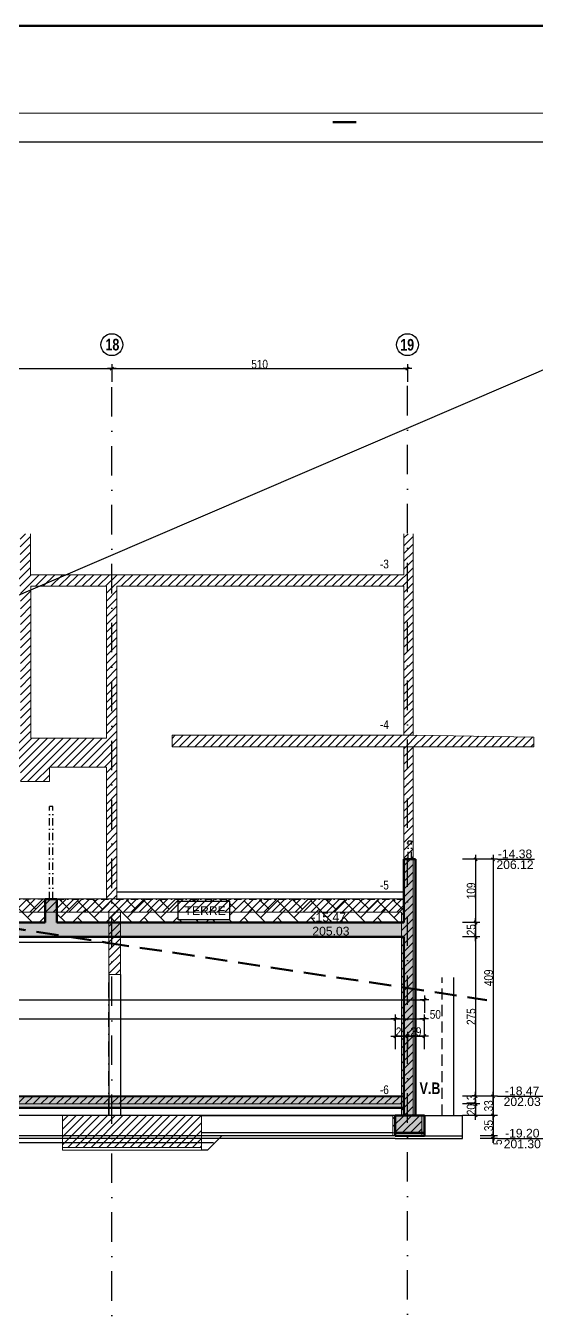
# Model space of a CAD drawing. Header units: millimetres. Extents: x -26249 to 60250, y -21218 to 23336.
# Drawn here: x 20285 to 21166, y 889 to 3119 of the extents above; entities that cross this region are included whole.
import ezdxf

# ---------------------------------------------------------------- set-up
doc = ezdxf.new("R2010")
doc.units = ezdxf.units.MM
doc.linetypes.add('CACHEX2', pattern=[19.05, 12.7, -6.35])
doc.linetypes.add('TIRETPTX2', pattern=[50.8, 25.4, -12.7, 0, -12.7])
for name, color, linetype in [('01-coupe soussol', 253, 'Continuous'), ('01_cote_gen', 4, 'Continuous'), ('01_linteaux', 2, 'Continuous'), ('01_poch_murs', 253, 'Continuous'), ('01_texte', 230, 'Continuous'), ('AA_COTES', 2, 'Continuous')]:
    doc.layers.add(name, color=color, linetype=linetype)
doc.layers.add('01_murs_coup', color=5, linetype='Continuous', lineweight=60)
doc.styles.add('ARIAL NA', font='ARIALN.TTF')
doc.styles.add('impact', font='impact.ttf')
doc.styles.add('MATTE_TXT', font='arial.ttf')
doc.styles.add('STYLE2', font='ARIALN.TTF')
doc.dimstyles.new('JB50', dxfattribs={"dimscale": 0.1, "dimtxt": 150, "dimasz": 15, "dimexe": 0.1, "dimexo": 0.1, "dimgap": 0.09, "dimtad": 1, "dimdec": 1, "dimdsep": 46, "dimtxsty": 'STYLE2', "dimblk1": 'BOND_G', "dimblk2": 'BOND_D', "dimsah": 1, "dimcen": 1.5, "dimdle": 0.01, "dimse1": 1, "dimse2": 1, "dimclrd": 4, "dimclre": 2, "dimclrt": 6, "dimazin": 2, "dimtfac": 2.333333, "dimtdec": 1, "dimtix": 1, "dimtmove": 2, "dimatfit": 3, "dimldrblk": 'BOND_G', "dimfxl": 1, "dimtolj": 1, "dimtzin": 0, "dimarcsym": 0})
pattern_1 = [(45, (-13484.1425, 5706.199), (-6.735192, 6.735192), [])]

# ---------------------------------------------------------------- blocks, each defined once
blk = doc.blocks.new('BOND_G')
at = {"layer": 'AA_COTES', "color": 0}
for p, q in [((0, -5), (0, 15)), ((5, 0), (-5, 0)), ((1.8, 1.8), (-1.8, -1.8))]:
    blk.add_line(p, q, dxfattribs=at)
blk = doc.blocks.new('BOND_D')
at = {"layer": 'AA_COTES', "color": 0}
for p, q in [((5, 0), (-5, 0)), ((-1.8, -1.8), (1.8, 1.8)), ((0, 5), (0, -15))]:
    blk.add_line(p, q, dxfattribs=at)
blk = doc.blocks.new('*D569')
at = {"layer": '01_cote_gen', "color": 4, "lineweight": -2, "transparency": 16777216}
blk.add_line((19835.2, 2527.7), (20432.1, 2527.7), dxfattribs=at)
at = {"layer": 'Defpoints', "color": 0, "transparency": 16777216}
for p in [(20433.6, 2527.7), (20433.6, 2527.7), (19833.7, 2421.2)]:
    blk.add_point(p, dxfattribs=at)
at = {"layer": '01_cote_gen', "color": 4, "lineweight": -2, "transparency": 16777216, "xscale": 1.5, "yscale": 1.5, "zscale": 1.5, "rotation": 180}
blk.add_blockref('BOND_G', (19833.7, 2527.7), dxfattribs=at)
at = {"layer": '01_cote_gen', "color": 4, "lineweight": -2, "transparency": 16777216, "xscale": 1.5, "yscale": 1.5, "zscale": 1.5}
blk.add_blockref('BOND_D', (20433.6, 2527.7), dxfattribs=at)
at = {"layer": '01_cote_gen', "color": 6, "transparency": 16777216, "insert": (20133.6, 2535.3), "char_height": 15, "attachment_point": 5, "style": 'STYLE2'}
blk.add_mtext('\\A1;600', dxfattribs=at)
blk = doc.blocks.new('*D570')
at = {"layer": '01_cote_gen', "color": 4, "lineweight": -2, "transparency": 16777216}
blk.add_line((20435.1, 2527.7), (20942.1, 2527.7), dxfattribs=at)
at = {"layer": 'Defpoints', "color": 0, "transparency": 16777216}
for p in [(20433.6, 2527.7), (20943.6, 2527.7), (20943.6, 2527.7)]:
    blk.add_point(p, dxfattribs=at)
at = {"layer": '01_cote_gen', "color": 4, "lineweight": -2, "transparency": 16777216, "xscale": 1.5, "yscale": 1.5, "zscale": 1.5, "rotation": 180}
blk.add_blockref('BOND_G', (20433.6, 2527.7), dxfattribs=at)
at = {"layer": '01_cote_gen', "color": 4, "lineweight": -2, "transparency": 16777216, "xscale": 1.5, "yscale": 1.5, "zscale": 1.5}
blk.add_blockref('BOND_D', (20943.6, 2527.7), dxfattribs=at)
at = {"layer": '01_cote_gen', "color": 6, "transparency": 16777216, "insert": (20688.6, 2535.3), "char_height": 15, "attachment_point": 5, "style": 'STYLE2'}
blk.add_mtext('\\A1;510', dxfattribs=at)
blk = doc.blocks.new('*D1008')
at = {"layer": '01_cote_gen', "color": 4, "lineweight": -2, "transparency": 16777216}
blk.add_line((19514.5, 1438.9), (20971.4, 1438.9), dxfattribs=at)
at = {"layer": 'Defpoints', "color": 0, "transparency": 16777216}
for p in [(19513, 1447.3), (20972.9, 1438.9), (20972.9, 1270.1)]:
    blk.add_point(p, dxfattribs=at)
at = {"layer": '01_cote_gen', "color": 4, "lineweight": -2, "transparency": 16777216, "xscale": 1.5, "yscale": 1.5, "zscale": 1.5, "rotation": 180}
blk.add_blockref('BOND_G', (19513, 1438.9), dxfattribs=at)
at = {"layer": '01_cote_gen', "color": 4, "lineweight": -2, "transparency": 16777216, "xscale": 1.5, "yscale": 1.5, "zscale": 1.5}
blk.add_blockref('BOND_D', (20972.9, 1438.9), dxfattribs=at)
at = {"layer": '01_cote_gen', "color": 6, "transparency": 16777216, "insert": (20242.9, 1446.5), "char_height": 15, "attachment_point": 5, "style": 'STYLE2'}
blk.add_mtext('\\A1;1460', dxfattribs=at)
blk = doc.blocks.new('*D1009')
at = {"layer": '01_cote_gen', "color": 4, "lineweight": -2, "transparency": 16777216}
blk.add_line((19514.5, 1405.8), (20921.1, 1405.8), dxfattribs=at)
at = {"layer": 'Defpoints', "color": 0, "transparency": 16777216}
for p in [(19513, 1416.4), (20922.6, 1405.8), (20922.6, 1270.1)]:
    blk.add_point(p, dxfattribs=at)
at = {"layer": '01_cote_gen', "color": 4, "lineweight": -2, "transparency": 16777216, "xscale": 1.5, "yscale": 1.5, "zscale": 1.5, "rotation": 180}
blk.add_blockref('BOND_G', (19513, 1405.8), dxfattribs=at)
at = {"layer": '01_cote_gen', "color": 4, "lineweight": -2, "transparency": 16777216, "xscale": 1.5, "yscale": 1.5, "zscale": 1.5}
blk.add_blockref('BOND_D', (20922.6, 1405.8), dxfattribs=at)
at = {"layer": '01_cote_gen', "color": 6, "transparency": 16777216, "insert": (20217.8, 1413.5), "char_height": 15, "attachment_point": 5, "style": 'STYLE2'}
blk.add_mtext('\\A1;1409.7', dxfattribs=at)
blk = doc.blocks.new('*D1010')
at = {"layer": '01_cote_gen', "color": 4, "lineweight": -2, "transparency": 16777216}
blk.add_line((20924.1, 1405.8), (20971.1, 1405.8), dxfattribs=at)
at = {"layer": 'Defpoints', "color": 0, "transparency": 16777216}
for p in [(20972.6, 1416.4), (20972.6, 1405.8), (20922.6, 1383.3)]:
    blk.add_point(p, dxfattribs=at)
at = {"layer": '01_cote_gen', "color": 4, "lineweight": -2, "transparency": 16777216, "xscale": 1.5, "yscale": 1.5, "zscale": 1.5, "rotation": 180}
blk.add_blockref('BOND_G', (20922.6, 1405.8), dxfattribs=at)
at = {"layer": '01_cote_gen', "color": 4, "lineweight": -2, "transparency": 16777216, "xscale": 1.5, "yscale": 1.5, "zscale": 1.5}
blk.add_blockref('BOND_D', (20972.6, 1405.8), dxfattribs=at)
at = {"layer": '01_cote_gen', "color": 6, "transparency": 16777216, "insert": (20991.7, 1413.5), "char_height": 15, "attachment_point": 5, "style": 'STYLE2'}
blk.add_mtext('\\A1;50', dxfattribs=at)
blk = doc.blocks.new('*D1011')
at = {"layer": '01_cote_gen', "color": 4, "lineweight": -2, "transparency": 16777216}
blk.add_line((20924.1, 1376), (20942.1, 1376), dxfattribs=at)
at = {"layer": 'Defpoints', "color": 0, "transparency": 16777216}
for p in [(20922.6, 1383.3), (20943.6, 1376), (20943.6, 1370.2)]:
    blk.add_point(p, dxfattribs=at)
at = {"layer": '01_cote_gen', "color": 4, "lineweight": -2, "transparency": 16777216, "xscale": 1.5, "yscale": 1.5, "zscale": 1.5, "rotation": 180}
blk.add_blockref('BOND_G', (20922.6, 1376), dxfattribs=at)
at = {"layer": '01_cote_gen', "color": 4, "lineweight": -2, "transparency": 16777216, "xscale": 1.5, "yscale": 1.5, "zscale": 1.5}
blk.add_blockref('BOND_D', (20943.6, 1376), dxfattribs=at)
at = {"layer": '01_cote_gen', "color": 6, "transparency": 16777216, "insert": (20933.1, 1383.6), "char_height": 15, "attachment_point": 5, "style": 'STYLE2'}
blk.add_mtext('\\A1;21', dxfattribs=at)
blk = doc.blocks.new('*D1012')
at = {"layer": '01_cote_gen', "color": 4, "lineweight": -2, "transparency": 16777216}
blk.add_line((20945.1, 1376), (20971.1, 1376), dxfattribs=at)
at = {"layer": 'Defpoints', "color": 0, "transparency": 16777216}
for p in [(20972.6, 1383.3), (20943.6, 1368.5), (20972.6, 1376)]:
    blk.add_point(p, dxfattribs=at)
at = {"layer": '01_cote_gen', "color": 4, "lineweight": -2, "transparency": 16777216, "xscale": 1.5, "yscale": 1.5, "zscale": 1.5, "rotation": 180}
blk.add_blockref('BOND_G', (20943.6, 1376), dxfattribs=at)
at = {"layer": '01_cote_gen', "color": 4, "lineweight": -2, "transparency": 16777216, "xscale": 1.5, "yscale": 1.5, "zscale": 1.5}
blk.add_blockref('BOND_D', (20972.6, 1376), dxfattribs=at)
at = {"layer": '01_cote_gen', "color": 6, "transparency": 16777216, "insert": (20958.1, 1383.7), "char_height": 15, "attachment_point": 5, "style": 'STYLE2'}
blk.add_mtext('\\A1;29', dxfattribs=at)
blk = doc.blocks.new('*D1064')
at = {"layer": '01_cote_gen', "color": 4, "lineweight": -2, "transparency": 16777216}
blk.add_line((21091.3, 1237.8), (21091.3, 1205.8), dxfattribs=at)
at = {"layer": 'Defpoints', "color": 0, "transparency": 16777216}
for p in [(21080.5, 1239.3), (21068.8, 1204.3), (21091.3, 1204.3)]:
    blk.add_point(p, dxfattribs=at)
at = {"layer": '01_cote_gen', "color": 4, "lineweight": -2, "transparency": 16777216, "xscale": 1.5, "yscale": 1.5, "zscale": 1.5}
for name, p, rotation in [('BOND_G', (21091.3, 1239.3), 90), ('BOND_D', (21091.3, 1204.3), 270)]:
    blk.add_blockref(name, p, dxfattribs=dict(at, rotation=rotation))
at = {"layer": '01_cote_gen', "color": 6, "transparency": 16777216, "insert": (21083.6, 1221.8), "char_height": 15, "attachment_point": 5, "rotation": 90, "style": 'STYLE2'}
blk.add_mtext('\\A1;35', dxfattribs=at)
blk = doc.blocks.new('*D1065')
at = {"layer": '01_cote_gen', "color": 4, "lineweight": -2, "transparency": 16777216}
blk.add_line((21091.3, 1202.8), (21091.3, 1200.8), dxfattribs=at)
at = {"layer": 'Defpoints', "color": 0, "transparency": 16777216}
for p in [(21068.8, 1204.3), (21068.8, 1199.3), (21091.3, 1199.3)]:
    blk.add_point(p, dxfattribs=at)
at = {"layer": '01_cote_gen', "color": 4, "lineweight": -2, "transparency": 16777216, "xscale": 1.5, "yscale": 1.5, "zscale": 1.5}
for name, p, rotation in [('BOND_G', (21091.3, 1204.3), 90), ('BOND_D', (21091.3, 1199.3), 270)]:
    blk.add_blockref(name, p, dxfattribs=dict(at, rotation=rotation))
at = {"layer": '01_cote_gen', "color": 6, "transparency": 16777216, "insert": (21099.1, 1193), "char_height": 15, "attachment_point": 5, "rotation": 90, "style": 'STYLE2'}
blk.add_mtext('\\A1;5', dxfattribs=at)
blk = doc.blocks.new('*D1149')
at = {"layer": '01_cote_gen', "color": 4, "lineweight": -2, "transparency": 16777216}
blk.add_line((21061.1, 1679.7), (21061.1, 1573.7), dxfattribs=at)
at = {"layer": 'Defpoints', "color": 0, "transparency": 16777216}
for p in [(20908.6, 1681.2), (20888.6, 1572.2), (21061.1, 1572.2)]:
    blk.add_point(p, dxfattribs=at)
at = {"layer": '01_cote_gen', "color": 4, "lineweight": -2, "transparency": 16777216, "xscale": 1.5, "yscale": 1.5, "zscale": 1.5}
for name, p, rotation in [('BOND_G', (21061.1, 1681.2), 90), ('BOND_D', (21061.1, 1572.2), 270)]:
    blk.add_blockref(name, p, dxfattribs=dict(at, rotation=rotation))
at = {"layer": '01_cote_gen', "color": 6, "transparency": 16777216, "insert": (21053.5, 1626.7), "char_height": 15, "attachment_point": 5, "rotation": 90, "style": 'STYLE2'}
blk.add_mtext('\\A1;109', dxfattribs=at)
blk = doc.blocks.new('*D1150')
at = {"layer": '01_cote_gen', "color": 4, "lineweight": -2, "transparency": 16777216}
blk.add_line((21061.1, 1570.7), (21061.1, 1548.7), dxfattribs=at)
at = {"layer": 'Defpoints', "color": 0, "transparency": 16777216}
for p in [(21038.6, 1572.2), (20888.6, 1547.2), (21061.1, 1547.2)]:
    blk.add_point(p, dxfattribs=at)
at = {"layer": '01_cote_gen', "color": 4, "lineweight": -2, "transparency": 16777216, "xscale": 1.5, "yscale": 1.5, "zscale": 1.5}
for name, p, rotation in [('BOND_G', (21061.1, 1572.2), 90), ('BOND_D', (21061.1, 1547.2), 270)]:
    blk.add_blockref(name, p, dxfattribs=dict(at, rotation=rotation))
at = {"layer": '01_cote_gen', "color": 6, "transparency": 16777216, "insert": (21053.5, 1559.7), "char_height": 15, "attachment_point": 5, "rotation": 90, "style": 'STYLE2'}
blk.add_mtext('\\A1;25', dxfattribs=at)
blk = doc.blocks.new('*D1151')
at = {"layer": '01_cote_gen', "color": 4, "lineweight": -2, "transparency": 16777216}
blk.add_line((21061.1, 1545.7), (21061.1, 1273.7), dxfattribs=at)
at = {"layer": 'Defpoints', "color": 0, "transparency": 16777216}
for p in [(20846.9, 1547.2), (20847, 1272.2), (21061.1, 1272.2)]:
    blk.add_point(p, dxfattribs=at)
at = {"layer": '01_cote_gen', "color": 4, "lineweight": -2, "transparency": 16777216, "xscale": 1.5, "yscale": 1.5, "zscale": 1.5}
for name, p, rotation in [('BOND_G', (21061.1, 1547.2), 90), ('BOND_D', (21061.1, 1272.2), 270)]:
    blk.add_blockref(name, p, dxfattribs=dict(at, rotation=rotation))
at = {"layer": '01_cote_gen', "color": 6, "transparency": 16777216, "insert": (21053.5, 1409.7), "char_height": 15, "attachment_point": 5, "rotation": 90, "style": 'STYLE2'}
blk.add_mtext('\\A1;275', dxfattribs=at)
blk = doc.blocks.new('*D1152')
at = {"layer": '01_cote_gen', "color": 4, "lineweight": -2, "transparency": 16777216}
blk.add_line((21091.3, 1679.7), (21091.3, 1273.7), dxfattribs=at)
at = {"layer": 'Defpoints', "color": 0, "transparency": 16777216}
for p in [(21068.6, 1681.2), (21083.8, 1272.2), (21091.3, 1272.2)]:
    blk.add_point(p, dxfattribs=at)
at = {"layer": '01_cote_gen', "color": 4, "lineweight": -2, "transparency": 16777216, "xscale": 1.5, "yscale": 1.5, "zscale": 1.5}
for name, p, rotation in [('BOND_G', (21091.3, 1681.2), 90), ('BOND_D', (21091.3, 1272.2), 270)]:
    blk.add_blockref(name, p, dxfattribs=dict(at, rotation=rotation))
at = {"layer": '01_cote_gen', "color": 6, "transparency": 16777216, "insert": (21083.6, 1476.7), "char_height": 15, "attachment_point": 5, "rotation": 90, "style": 'STYLE2'}
blk.add_mtext('\\A1;409', dxfattribs=at)
blk = doc.blocks.new('*D1154')
at = {"layer": '01_cote_gen', "color": 4, "lineweight": -2, "transparency": 16777216}
blk.add_line((21091.3, 1270.7), (21091.3, 1240.8), dxfattribs=at)
at = {"layer": 'Defpoints', "color": 0, "transparency": 16777216}
for p in [(21077.5, 1272.2), (21077.5, 1239.3), (21091.3, 1239.3)]:
    blk.add_point(p, dxfattribs=at)
at = {"layer": '01_cote_gen', "color": 4, "lineweight": -2, "transparency": 16777216, "xscale": 1.5, "yscale": 1.5, "zscale": 1.5}
for name, p, rotation in [('BOND_G', (21091.3, 1272.2), 90), ('BOND_D', (21091.3, 1239.3), 270)]:
    blk.add_blockref(name, p, dxfattribs=dict(at, rotation=rotation))
at = {"layer": '01_cote_gen', "color": 6, "transparency": 16777216, "insert": (21083.6, 1255.8), "char_height": 15, "attachment_point": 5, "rotation": 90, "style": 'STYLE2'}
blk.add_mtext('\\A1;33', dxfattribs=at)
blk = doc.blocks.new('*D1155')
at = {"layer": '01_cote_gen', "color": 4, "lineweight": -2, "transparency": 16777216}
for p, q in [((21061.1, 1273.7), (21061.1, 1275.2)), ((21061.1, 1259.2), (21061.1, 1272.2)), ((21061.1, 1257.7), (21061.1, 1256.2))]:
    blk.add_line(p, q, dxfattribs=at)
at = {"layer": 'Defpoints', "color": 0, "transparency": 16777216}
for p in [(20845.3, 1272.2), (21061.1, 1272.2), (20845.3, 1259.2)]:
    blk.add_point(p, dxfattribs=at)
at = {"layer": '01_cote_gen', "color": 4, "lineweight": -2, "transparency": 16777216, "xscale": 1.5, "yscale": 1.5, "zscale": 1.5}
for name, p, rotation in [('BOND_D', (21061.1, 1272.2), 270), ('BOND_G', (21061.1, 1259.2), 90)]:
    blk.add_blockref(name, p, dxfattribs=dict(at, rotation=rotation))
at = {"layer": '01_cote_gen', "color": 6, "transparency": 16777216, "insert": (21053.5, 1265.7), "char_height": 15, "attachment_point": 5, "rotation": 90, "style": 'STYLE2'}
blk.add_mtext('\\A1;13', dxfattribs=at)
blk = doc.blocks.new('*D1156')
at = {"layer": '01_cote_gen', "color": 4, "lineweight": -2, "transparency": 16777216}
blk.add_line((21061.1, 1257.7), (21061.1, 1240.8), dxfattribs=at)
at = {"layer": 'Defpoints', "color": 0, "transparency": 16777216}
for p in [(21038.6, 1259.2), (20943.5, 1239.3), (21061.1, 1239.3)]:
    blk.add_point(p, dxfattribs=at)
at = {"layer": '01_cote_gen', "color": 4, "lineweight": -2, "transparency": 16777216, "xscale": 1.5, "yscale": 1.5, "zscale": 1.5}
for name, p, rotation in [('BOND_G', (21061.1, 1259.2), 90), ('BOND_D', (21061.1, 1239.3), 270)]:
    blk.add_blockref(name, p, dxfattribs=dict(at, rotation=rotation))
at = {"layer": '01_cote_gen', "color": 6, "transparency": 16777216, "insert": (21053.5, 1249.3), "char_height": 15, "attachment_point": 5, "rotation": 90, "style": 'STYLE2'}
blk.add_mtext('\\A1;20', dxfattribs=at)

msp = doc.modelspace()

# ---------------------------------------------------------------- hatches: boundary and pattern name
at = {"layer": '01-coupe soussol'}
h = msp.add_hatch(dxfattribs=at)
h.set_pattern_fill('ANSI31', color=256, scale=3)
h.set_pattern_definition(pattern_1)
h.paths.add_polyline_path([(16590.574, 1239.168), (16129.574, 1239.168), (16129.574, 1204.168), (16590.574, 1204.168)])
h.paths.add_polyline_path([(17124.574, 1239.168), (16640.574, 1239.168), (16640.574, 1204.168), (17124.574, 1204.168)])
h.paths.add_polyline_path([(17404.574, 1239.168), (17174.574, 1239.168), (17174.574, 1204.168), (17404.574, 1204.168)])
h.paths.add_polyline_path([(18019.574, 1239.168), (17454.574, 1239.168), (17454.574, 1204.168), (18019.574, 1204.168)])
h.paths.add_polyline_path([(17454.574, 1239.168), (17404.574, 1239.168), (17404.574, 1209.168), (17454.574, 1209.168)])
h.paths.add_polyline_path([(17174.574, 1239.168), (17124.574, 1239.168), (17124.574, 1209.168), (17174.574, 1209.168)])
h.paths.add_polyline_path([(16640.574, 1239.168), (16590.574, 1239.168), (16590.574, 1209.168), (16640.574, 1209.168)])
h.paths.add_polyline_path([(16625.574, 1259.168), (16605.574, 1259.168), (16605.574, 1239.168), (16625.574, 1239.168)])
h.paths.add_polyline_path([(16625.574, 1272.168), (16605.574, 1272.168), (16605.574, 1259.168), (16625.574, 1259.168)])
h.paths.add_polyline_path([(17159.574, 1259.168), (17139.574, 1259.168), (17139.574, 1239.168), (17159.574, 1239.168)])
h.paths.add_polyline_path([(17159.574, 1272.168), (17139.574, 1272.168), (17139.574, 1259.168), (17159.574, 1259.168)])
h.paths.add_polyline_path([(18769.574, 1239.168), (18069.574, 1239.168), (18069.574, 1204.168), (18769.574, 1204.168)])
h.paths.add_polyline_path([(18783.574, 1272.168), (18053.584, 1272.168), (18053.584, 1259.168), (18783.574, 1259.168)])
h.paths.add_polyline_path([(18839.574, 1239.168), (18769.574, 1239.168), (18769.574, 1204.168), (18839.574, 1204.168)])
h.paths.add_polyline_path([(18825.574, 1549.168), (19399.574, 1549.168), (19399.574, 1239.168), (19419.574, 1239.168), (19419.574, 1549.168), (19693.574, 1549.168), (19693.574, 1239.168), (19713.574, 1239.168), (19713.574, 1590.168), (20428.535, 1590.168), (20428.535, 1482.168), (20448.535, 1482.168), (20448.535, 1590.168), (20933.535, 1590.168), (20933.535, 1239.168), (20953.535, 1239.168), (20953.535, 1875.168), (20937.535, 1875.168), (20937.535, 1613.168), (20424.535, 1613.168), (19713.574, 1613.168), (19713.574, 1840.168), (20276.132, 1840.168), (20276.132, 1815.168), (20326.132, 1815.168), (20326.132, 1840.168), (20424.535, 1840.168), (20424.535, 1613.168), (20442.535, 1613.168), (20442.535, 2152.168), (20937.535, 2152.168), (20937.535, 1895.168), (20953.535, 1895.168), (20953.535, 2242.819), (20937.535, 2242.819), (20937.535, 2172.168), (20293.574, 2172.168), (20293.574, 2242.819), (20275.574, 2242.819), (20275.574, 2172.168), (19557.574, 2172.168), (19557.574, 2242.819), (19539.574, 2242.819), (19539.574, 2172.168), (18821.574, 2172.168), (18821.574, 2242.819), (18805.574, 2242.819), (18805.574, 2172.168), (18805.574, 1572.168), (18805.574, 1549.168), (18805.574, 1239.168), (18825.574, 1239.168)])
h.paths.add_polyline_path([(18825.574, 1572.168), (18825.574, 1840.168), (19399.574, 1840.168), (19399.574, 1572.168)], flags=16)
h.paths.add_polyline_path([(18821.574, 1890.168), (18821.574, 2152.168), (19540.268, 2152.168), (19540.268, 1890.168)], flags=16)
h.paths.add_polyline_path([(19419.574, 1572.168), (19419.574, 1840.168), (19693.574, 1840.168), (19693.574, 1572.168)], flags=16)
h.paths.add_polyline_path([(19558.268, 1890.168), (19558.268, 2152.168), (20276.132, 2152.168), (20276.132, 1890.168)], flags=16)
h.paths.add_polyline_path([(20294.132, 1890.168), (20294.132, 2152.168), (20424.535, 2152.168), (20424.535, 1890.168)], flags=16)
h = msp.add_hatch(dxfattribs=at)
h.set_pattern_fill('ANSI31', color=256, scale=3)
h.set_pattern_definition(pattern_1)
h.paths.add_polyline_path([(21161.747, 1892.168), (20953.535, 1895.168), (20537.536, 1895.168), (20537.536, 1875.168), (21161.747, 1875.168)])
h.paths.add_polyline_path([(20588.535, 1239.168), (20348.535, 1239.168), (20348.535, 1184.168), (20588.535, 1184.168)])
h.paths.add_polyline_path([(20933.535, 1272.168), (20448.535, 1272.168), (20448.535, 1259.168), (20933.535, 1259.168)])
h.paths.add_polyline_path([(20448.535, 1272.168), (20428.535, 1272.168), (20428.535, 1259.168), (20448.535, 1259.168)])
h.paths.add_polyline_path([(20428.535, 1272.168), (19713.574, 1272.168), (19713.574, 1259.168), (20428.535, 1259.168)])
h.paths.add_polyline_path([(19778.574, 1239.168), (19628.574, 1239.168), (19628.574, 1184.168), (19778.574, 1184.168)])
h.paths.add_polyline_path([(19693.574, 1272.168), (19419.574, 1272.168), (19419.574, 1259.168), (19693.574, 1259.168)])
h.paths.add_polyline_path([(19434.574, 1239.168), (19384.574, 1239.168), (19384.574, 1209.168), (19434.574, 1209.168)])
h.paths.add_polyline_path([(19399.574, 1272.168), (18825.574, 1272.168), (18825.574, 1259.168), (19399.574, 1259.168)])
h.paths.add_polyline_path([(20968.535, 1239.168), (20918.535, 1239.168), (20918.535, 1209.168), (20968.535, 1209.168)])
at = {"layer": '01_poch_murs'}
h = msp.add_hatch(color=256, dxfattribs=at)
h.dxf.hatch_style = 1
h.paths.add_polyline_path([(19560.032, 1749.206), (19540.032, 1749.206), (19540.032, 1699.206), (19356.698, 1699.206), (19530.426, 1674.206), (19540.032, 1674.206), (19540.032, 1672.824), (19560.032, 1669.946)])
h.paths.add_polyline_path([(19356.698, 1699.206), (18821.65, 1699.206), (18821.65, 1764.206), (18805.65, 1764.206), (18805.65, 1674.206), (19530.426, 1674.206)])
h.paths.add_polyline_path([(20201.009, 1572.168), (19560.032, 1572.168), (19560.032, 1669.946), (19540.032, 1672.824), (19540.032, 1547.167), (20361.377, 1547.167)])
h.paths.add_polyline_path([(20957.612, 1681.168), (20937.612, 1681.168), (20937.612, 1572.168), (20338.906, 1572.168), (20338.906, 1612.168), (20318.906, 1612.168), (20318.906, 1572.168), (20201.009, 1572.168), (20361.377, 1547.167), (20937.612, 1547.167), (20937.612, 1459.862), (20957.612, 1456.843)])
h.paths.add_polyline_path([(20957.612, 1456.843), (20937.612, 1459.862), (20937.612, 1239.327), (20957.612, 1239.33)])
h.paths.add_polyline_path([(20972.912, 1239.332), (20922.612, 1239.325), (20922.612, 1209.325), (20972.912, 1209.332)])
h.paths.add_polyline_path([(20937.612, 1272.198), (19714.371, 1272.039), (18805.65, 1435.605), (18805.65, 1415.284), (19712.586, 1252.038), (20937.612, 1252.198)])
h = msp.add_hatch(dxfattribs=at)
h.set_pattern_fill('AR-HBONE', color=256, scale=0.2)
h.paths.add_polyline_path([(19833.651, 1611.168), (19560.032, 1611.168), (19560.032, 1572.168), (19833.651, 1572.168)])
h.paths.add_polyline_path([(19950.844, 1611.168), (19833.651, 1611.168), (19833.651, 1572.168), (20201.009, 1572.168)])
h.paths.add_polyline_path([(19935.961, 1576.531), (19847.371, 1576.531), (19847.371, 1607.824), (19935.961, 1607.824)], flags=16)
h.paths.add_polyline_path([(20318.906, 1611.168), (19950.844, 1611.168), (20201.009, 1572.168), (20318.906, 1572.168)])
h.paths.add_polyline_path([(19854.666, 1581.473), (19933.186, 1581.473), (19933.186, 1603.973), (19854.666, 1603.973)], flags=8)
h = msp.add_hatch(dxfattribs=at)
h.set_pattern_fill('AR-HBONE', color=256, scale=0.2)
h.paths.add_polyline_path([(20433.612, 1611.168), (20338.906, 1611.168), (20338.906, 1572.168), (20433.612, 1572.168)])
h.paths.add_polyline_path([(20937.612, 1611.168), (20433.612, 1611.168), (20433.612, 1572.168), (20937.612, 1572.168)])
h.paths.add_polyline_path([(20548.043, 1607.775), (20636.634, 1607.775), (20636.634, 1576.482), (20548.043, 1576.482)], flags=16)
h.paths.add_polyline_path([(20412.192, 1578.408), (20412.192, 1605.021), (20380.964, 1605.021), (20380.964, 1578.408)], flags=24)
h.paths.add_polyline_path([(20555.339, 1581.424), (20633.859, 1581.424), (20633.859, 1603.924), (20555.339, 1603.924)], flags=8)
h.paths.add_polyline_path([(20774.298, 1569.765), (20841.373, 1569.765), (20841.373, 1592.741), (20774.298, 1592.741)], flags=9)

# ---------------------------------------------------------------- linework, layer by layer
at = {"color": 5, "elevation": -11.068, "flags": 128}
msp.add_lwpolyline([(20608.869, 1192.068), (19486.679, 1192.068)], dxfattribs=at)
at = {"layer": '01-coupe soussol', "lineweight": 5}
for p, q in [((20293.574, 2172.168), (20293.574, 2242.819)), ((20937.535, 2242.819), (20937.535, 2172.168)), ((20953.535, 2242.819), (20953.535, 1895.168)), ((20293.574, 2172.168), (20937.535, 2172.168)), ((20294.132, 2152.168), (20424.535, 2152.168)), ((20294.132, 2152.168), (20294.132, 1890.168)), ((20424.535, 2152.168), (20424.535, 1890.168)), ((20442.535, 2152.168), (20937.535, 2152.168)), ((20442.535, 2152.168), (20442.535, 1613.168)), ((20937.535, 2152.168), (20937.535, 1895.168)), ((20294.132, 1890.168), (20424.535, 1890.168)), ((20537.536, 1895.168), (20953.535, 1895.168)), ((20537.536, 1895.168), (20537.536, 1875.168)), ((20537.536, 1875.168), (21161.747, 1875.168)), ((20937.535, 1875.168), (20937.535, 1613.168)), ((20953.535, 1895.168), (21161.747, 1892.168)), ((20953.535, 1875.168), (20953.535, 1239.168)), ((21161.747, 1892.168), (21161.747, 1875.168)), ((20326.132, 1840.168), (20424.535, 1840.168)), ((20326.132, 1840.168), (20326.132, 1815.168)), ((20424.535, 1840.168), (20424.535, 1613.168)), ((20276.132, 1815.168), (20326.132, 1815.168)), ((20424.535, 1613.168), (19713.574, 1613.168)), ((20424.535, 1613.168), (20937.535, 1613.168)), ((20448.535, 1590.168), (19713.574, 1590.168)), ((20428.535, 1590.168), (20428.535, 1482.168)), ((20448.535, 1590.168), (20933.535, 1590.168)), ((20448.535, 1590.168), (20448.535, 1482.168)), ((20933.535, 1590.168), (20933.535, 1239.168)), ((20424.535, 1572.168), (20428.535, 1572.168)), ((20428.535, 1482.168), (20448.535, 1482.168)), ((19713.574, 1272.168), (20933.535, 1272.168)), ((19713.574, 1259.168), (20933.535, 1259.168)), ((20348.535, 1239.168), (20348.535, 1179.168)), ((20588.535, 1239.168), (20348.535, 1239.168)), ((20588.535, 1239.168), (20588.535, 1179.168)), ((20918.535, 1239.168), (20968.535, 1239.168)), ((20918.535, 1239.168), (20918.535, 1204.168)), ((20968.535, 1239.168), (20968.535, 1204.168)), ((20918.535, 1209.168), (20968.535, 1209.168)), ((20918.535, 1204.168), (20968.535, 1204.168)), ((20588.535, 1184.168), (20348.535, 1184.168)), ((20588.535, 1179.168), (20348.535, 1179.168))]:
    msp.add_line(p, q, dxfattribs=at)
at = {"layer": '01-coupe soussol'}
for p, q in [((20442.535, 1625.168), (20937.535, 1625.168)), ((19713.684, 1538.101), (20428.646, 1538.101)), ((20428.535, 1482.168), (20428.535, 1239.168)), ((20448.535, 1482.168), (20448.535, 1239.168)), ((20588.535, 1239.168), (20918.535, 1239.168)), ((20918.535, 1209.168), (20588.535, 1209.168)), ((20598.535, 1179.168), (20623.535, 1204.168)), ((20918.535, 1204.168), (20623.535, 1204.168)), ((20598.535, 1179.168), (20588.535, 1179.168))]:
    msp.add_line(p, q, dxfattribs=at)
at = {"layer": '01_cote_gen'}
msp.add_line((12434.992, -1231.677), (22206.96, 2968.323), dxfattribs=at)
at = {"layer": '01_linteaux', "linetype": 'TIRETPTX2', "ltscale": 2}
for p, q in [((20433.612, 4.299), (20433.612, 2505.177)), ((20943.612, 6.331), (20943.612, 2505.177))]:
    msp.add_line(p, q, dxfattribs=at)
at = {"layer": '01_linteaux', "linetype": 'TIRETPTX2', "ltscale": 0.5}
for p, q in [((20331.906, 1772.168), (20325.906, 1772.168)), ((20325.906, 1612.168), (20325.906, 1772.168)), ((20331.906, 1612.168), (20331.906, 1772.168)), ((20950.612, 1712.168), (20944.612, 1712.168)), ((20944.612, 1681.168), (20944.612, 1712.168)), ((20950.612, 1681.168), (20950.612, 1712.168)), ((20318.906, 1612.168), (19560.032, 1612.168)), ((20338.906, 1612.168), (20937.612, 1612.168))]:
    msp.add_line(p, q, dxfattribs=at)
at = {"layer": '01_linteaux', "linetype": 'TIRETPTX2'}
msp.add_line((20428.612, 1239.325), (20428.612, 1492.168), dxfattribs=at)
at = {"layer": '01_linteaux', "linetype": 'CACHEX2', "ltscale": 1.5}
msp.add_line((21003.612, 1239.332), (21003.612, 1477.353), dxfattribs=at)
at = {"layer": '01_linteaux'}
for p, q in [((21023.612, 1239.332), (21023.612, 1477.353)), ((20922.612, 1239.325), (19512.965, 1239.325)), ((20972.912, 1239.332), (21038.612, 1239.332)), ((21038.612, 1199.325), (21038.612, 1239.332)), ((20922.612, 1204.325), (19512.941, 1204.325)), ((20972.912, 1204.332), (21038.612, 1204.332)), ((20922.612, 1199.325), (19492.936, 1199.325)), ((20922.612, 1199.325), (20972.912, 1199.325)), ((20972.912, 1199.325), (21038.612, 1199.325))]:
    msp.add_line(p, q, dxfattribs=at)
at = {"layer": '01_murs_coup'}
for p, q in [((11806.374, 3119.168), (25820.169, 3119.168)), ((20814.906, 2953.23), (20854.906, 2953.23)), ((20957.612, 1681.168), (20937.612, 1681.168)), ((20937.612, 1681.168), (20937.612, 1572.168)), ((20957.612, 1681.168), (20957.612, 1239.33)), ((20338.906, 1612.168), (20318.906, 1612.168)), ((20318.906, 1612.168), (20318.906, 1572.168)), ((20338.906, 1572.168), (20338.906, 1612.168)), ((20318.906, 1572.168), (19560.032, 1572.168)), ((20937.612, 1572.168), (20338.906, 1572.168)), ((20937.612, 1547.167), (19540.032, 1547.167)), ((20937.612, 1239.327), (20937.612, 1547.167)), ((19713.655, 1272.038), (20937.612, 1272.198)), ((19712.586, 1252.038), (20937.614, 1252.198)), ((20922.612, 1239.325), (20972.912, 1239.332)), ((20922.612, 1204.325), (20922.612, 1239.325)), ((20972.912, 1239.332), (20972.912, 1204.332)), ((20922.612, 1209.325), (20972.912, 1209.332)), ((20922.612, 1204.325), (20972.912, 1204.332))]:
    msp.add_line(p, q, dxfattribs=at)
at = {"layer": '01_murs_coup', "linetype": 'Continuous', "lineweight": 5}
msp.add_line((22206.96, 2968.323), (12434.992, 2968.323), dxfattribs=at)
at = {"layer": '01_murs_coup', "linetype": 'CACHEX2', "ltscale": 3}
msp.add_lwpolyline([(13488.026, 2849.444), (13898.276, 2756.168), (15673.022, 2388.168), (16272.362, 2256.168), (17563.166, 1971.168), (17904.593, 1908.168), (19739.166, 1644.168), (20425.516, 1537.168), (21080.455, 1438.298)], dxfattribs=at)
at = {"layer": '01_texte'}
for p, q in [((22156.96, 2918.323), (12484.992, 2918.323)), ((21098.803, 1681.168), (21163.008, 1681.168)), ((21098.803, 1272.198), (21183.024, 1272.198)), ((21098.803, 1199.332), (21180.496, 1199.332))]:
    msp.add_line(p, q, dxfattribs=at)
msp.add_lwpolyline([(20548.043, 1608.775), (20636.634, 1608.775), (20636.634, 1576.482), (20548.043, 1576.482)], close=True, dxfattribs=at)
for centre in [(20433.612, 2569.088), (20943.612, 2569.088)]:
    msp.add_circle(centre, 18.806, dxfattribs=at)

# ---------------------------------------------------------------- texts
at = {"layer": '01-coupe soussol', "style": 'ARIAL NA'}
for s, p in [('-3', (20896.203, 2183.105)), ('-4', (20896.203, 1906.105)), ('-5', (20896.203, 1629.105)), ('-6', (20896.203, 1276.105))]:
    msp.add_text(s, height=15, dxfattribs=at).set_placement(p)
at = {"layer": '01_texte'}
for s, height, style, p in [('19', 20, 'impact', (20931.214, 2558.919)), ('-14.38', 15, 'MATTE_TXT', (21099.419, 1682.942)), ('206.12', 15, 'MATTE_TXT', (21097.107, 1664.437)), ('TERRE', 15, 'MATTE_TXT', (20559.089, 1585.174)), ('-15.47', 15, 'MATTE_TXT', (20778.127, 1573.85)), ('205.03', 15, 'MATTE_TXT', (20779.506, 1549.719)), ('V.B', 20, 'impact', (20964.584, 1276.094)), ('-19.20', 15, 'MATTE_TXT', (21111.926, 1201.105)), ('201.30', 15, 'MATTE_TXT', (21109.614, 1182.6))]:
    msp.add_text(s, height=height, dxfattribs=dict(at, style=style)).set_placement(p)
for s, insert, char_height, attachment_point, line_spacing_factor, style in [('18', (20422.725, 2579.195), 20, 1, 0.895453, 'impact'), ('-18,47', (21141.491, 1289.033), 15, 2, 0.894142, 'MATTE_TXT'), ('202.03', (21141.491, 1270.528), 15, 2, 0.894142, 'MATTE_TXT')]:
    msp.add_mtext(s, dxfattribs=dict(at, insert=insert, char_height=char_height, attachment_point=attachment_point, line_spacing_factor=line_spacing_factor, style=style))

# ---------------------------------------------------------------- dimensions: what is measured, and where the dimension line sits
at = {"layer": '01_cote_gen'}
for base, p1, p2, picture, middle in [((20433.612, 2527.677), (19833.651, 2421.151), (20433.612, 2527.677), '*D569', (20133.631, 2535.344)), ((20943.612, 2527.677), (20433.612, 2527.677), (20943.612, 2527.677), '*D570', (20688.612, 2535.344)), ((20972.912, 1438.855), (19512.95, 1447.251), (20972.912, 1270.098), '*D1008', (20242.931, 1446.522)), ((20922.612, 1405.84), (19512.95, 1416.355), (20922.612, 1270.092), '*D1009', (20217.781, 1413.508)), ((20943.612, 1376.045), (20922.612, 1383.34), (20943.612, 1370.221), '*D1011', (20933.112, 1383.585)), ((20972.612, 1376.045), (20943.612, 1368.545), (20972.612, 1383.34), '*D1012', (20958.112, 1383.713))]:
    dim = msp.add_linear_dim(base=base, p1=p1, p2=p2, dimstyle='JB50', dxfattribs=at)
    dim.commit()
    dim.dimension.update_dxf_attribs({"geometry": picture, "text_midpoint": middle})
for base, p1, p2, picture, middle in [((21061.121, 1572.168), (20908.622, 1681.168), (20888.622, 1572.168), '*D1149', (21053.454, 1626.668)), ((21091.303, 1272.198), (21068.621, 1681.168), (21083.803, 1272.198), '*D1152', (21083.636, 1476.683)), ((21061.121, 1547.167), (21038.621, 1572.168), (20888.622, 1547.167), '*D1150', (21053.454, 1559.668)), ((21061.121, 1272.193), (20846.948, 1547.167), (20846.984, 1272.193), '*D1151', (21053.454, 1409.68)), ((21061.121, 1272.192), (20845.258, 1259.192), (20845.256, 1272.192), '*D1155', (21053.454, 1265.692)), ((21091.303, 1204.332), (21080.501, 1239.332), (21068.803, 1204.332), '*D1064', (21083.636, 1221.832))]:
    dim = msp.add_linear_dim(base=base, p1=p1, p2=p2, angle=90, dimstyle='JB50', dxfattribs=at)
    dim.commit()
    dim.dimension.update_dxf_attribs({"geometry": picture, "text_midpoint": middle})
dim = msp.add_linear_dim(base=(20972.612, 1405.84), p1=(20922.612, 1383.34), p2=(20972.612, 1416.355), dimstyle='JB50', dxfattribs=at)
dim.commit()
dim.dimension.update_dxf_attribs({"geometry": '*D1010', "text_midpoint": (20991.662, 1413.508), "dimtype": 160})
for base, p1, p2, text, picture, middle in [((21091.303, 1239.332), (21077.504, 1272.198), (21077.504, 1239.332), '33', '*D1154', (21083.636, 1255.765)), ((21061.121, 1239.332), (21038.621, 1259.192), (20943.498, 1239.332), '20', '*D1156', (21053.454, 1249.262))]:
    dim = msp.add_linear_dim(base=base, p1=p1, p2=p2, angle=90, text=text, dimstyle='JB50', dxfattribs=at)
    dim.commit()
    dim.dimension.update_dxf_attribs({"geometry": picture, "text_midpoint": middle})
dim = msp.add_linear_dim(base=(21091.303, 1199.332), p1=(21068.803, 1204.332), p2=(21068.803, 1199.332), angle=90, dimstyle='JB50', dxfattribs=at)
dim.commit()
dim.dimension.update_dxf_attribs({"geometry": '*D1065', "text_midpoint": (21099.084, 1192.952), "dimtype": 160})

doc.saveas('drawing.dxf')
